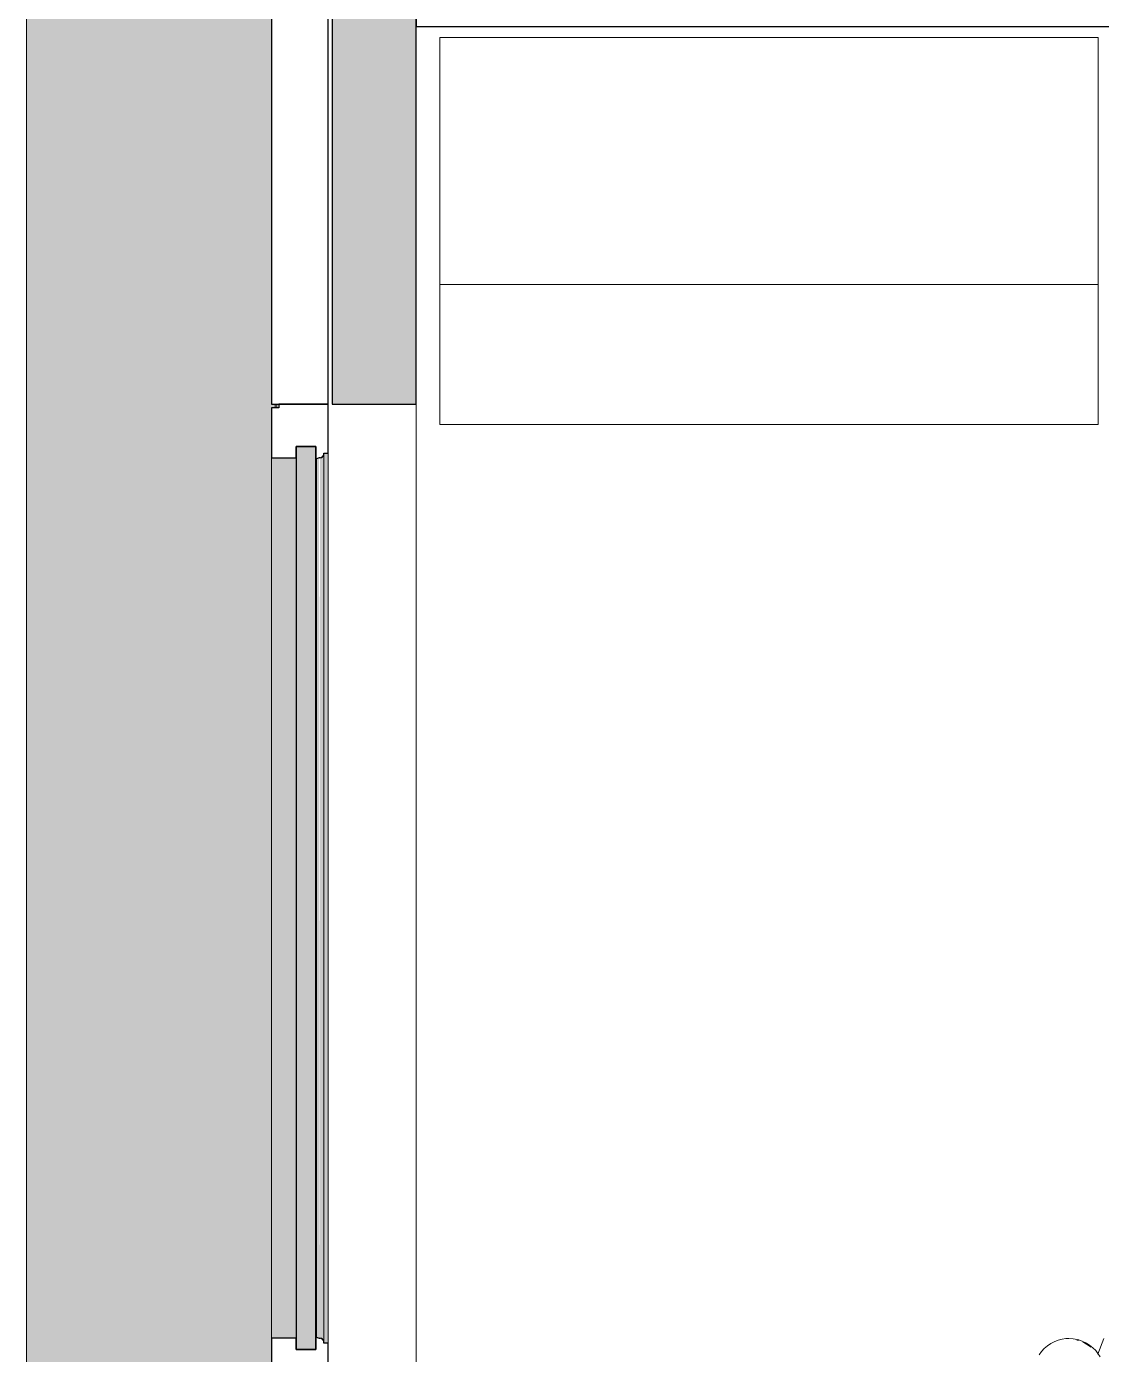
# Model space of a CAD drawing. Header units: millimetres. Extents: x 155927 to 326028, y -36033 to 97293.
# Drawn here: x 156389 to 157695, y 21642 to 23256 of the extents above; entities that cross this region are included whole.
import ezdxf

# ---------------------------------------------------------------- set-up
doc = ezdxf.new("R2010")
doc.units = ezdxf.units.MM
doc.header["$MEASUREMENT"] = 0
for name, color, linetype, lineweight in [('A-GLAZ', 7, 'CONTINUOUS', 9), ('A-WALL-PATT', 7, 'CONTINUOUS', 9), ('G-IMPT', 8, 'CONTINUOUS', 9), ('I-FURN', 8, 'CONTINUOUS', 9), ('I-WALL', 7, 'CONTINUOUS', 9)]:
    doc.layers.add(name, color=color, linetype=linetype, lineweight=lineweight)

msp = doc.modelspace()

# ---------------------------------------------------------------- hatches: boundary and pattern name
at = {"layer": 'A-GLAZ'}
h = msp.add_hatch(color=256, dxfattribs=at)
h.paths.add_polyline_path([(156389.5, 16190.6), (156404.8, 16190.6), (156404.8, 16290.6), (156691.5, 16290.6), (156691.5, 16294.9), (156686.8, 16294.9), (156686.8, 17486.3), (156691.5, 17486.3), (156691.5, 17490.6), (156686.8, 17490.6), (156686.8, 18843.6), (156389.5, 18843.6), (156389.5, 16290.6)], flags=0)
h.paths.add_polyline_path([(156389.5, 18943.6), (156691.5, 18943.6), (156691.5, 18947.9), (156686.8, 18947.9), (156686.8, 20139.3), (156691.5, 20139.3), (156691.5, 20143.6), (156686.8, 20143.6), (156686.8, 21496.6), (156389.5, 21496.6), (156389.5, 18947.9)], flags=0)
h.paths.add_polyline_path([(156389.5, 21596.6), (156691.5, 21596.6), (156691.5, 21600.9), (156686.8, 21600.9), (156686.8, 22792.3), (156691.5, 22792.3), (156691.5, 22796.6), (156686.8, 22796.6), (156686.8, 24149.6), (156389.5, 24149.6), (156389.5, 21600.9)], flags=0)
h.paths.add_polyline_path([(156389.5, 24249.6), (156691.5, 24249.6), (156691.5, 24253.9), (156686.8, 24253.9), (156686.8, 25445.3), (156691.5, 25445.3), (156691.5, 25449.6), (156404.8, 25449.6), (156404.8, 25549.6), (156389.5, 25549.6), (156389.5, 24253.9)], flags=0)
h = msp.add_hatch(color=256, dxfattribs=at)
h.paths.add_polyline_path([(156691.5, 16290.6), (156693.6, 16290.6), (156693.6, 16294.9), (156691.5, 16294.9)], flags=0)
h.paths.add_polyline_path([(156693.6, 17486.3), (156693.6, 17490.6), (156691.5, 17490.6), (156691.5, 17486.3)], flags=0)
h.paths.add_polyline_path([(156691.5, 18943.6), (156693.6, 18943.6), (156693.6, 18947.9), (156691.5, 18947.9)], flags=0)
h.paths.add_polyline_path([(156691.5, 20139.3), (156693.6, 20139.3), (156693.6, 20143.6), (156691.5, 20143.6)], flags=0)
h.paths.add_polyline_path([(156693.6, 21596.6), (156693.6, 21600.9), (156691.5, 21600.9), (156691.5, 21596.6)], flags=0)
h.paths.add_polyline_path([(156693.6, 22792.3), (156693.6, 22796.6), (156691.5, 22796.6), (156691.5, 22792.3)], flags=0)
h.paths.add_polyline_path([(156691.5, 24249.6), (156693.6, 24249.6), (156693.6, 24253.9), (156691.5, 24253.9)], flags=0)
h.paths.add_polyline_path([(156691.5, 25445.3), (156693.6, 25445.3), (156693.6, 25449.6), (156691.5, 25449.6)], flags=0)
h = msp.add_hatch(color=256, dxfattribs=at)
h.paths.add_polyline_path([(156750.7, 16349.8), (156750.2, 16352.7), (156750.2, 16351)], flags=0)
h.paths.add_polyline_path([(156749, 17427), (156750.7, 17429.9), (156749.6, 17428.5), (156749.1, 17427.4)], flags=0)
h.paths.add_polyline_path([(156750.7, 19002.8), (156750.2, 19005.7), (156750.2, 19004)], flags=0)
h.paths.add_polyline_path([(156749, 20080), (156750.7, 20082.9), (156749.6, 20081.5), (156749.1, 20080.4)], flags=0)
h.paths.add_polyline_path([(156750.7, 21655.8), (156750.2, 21658.7), (156750.2, 21657)], flags=0)
h.paths.add_polyline_path([(156749, 22733), (156750.7, 22735.9), (156749.6, 22734.5), (156749.1, 22733.4)], flags=0)
h.paths.add_polyline_path([(156750.7, 24308.8), (156750.2, 24311.7), (156750.2, 24310)], flags=0)
h.paths.add_polyline_path([(156749, 25386), (156750.7, 25388.9), (156749.6, 25387.5), (156749.1, 25386.4)], flags=0)
h = msp.add_hatch(color=256, dxfattribs=at)
h.paths.add_polyline_path([(156389.4, 16190.6), (156389.5, 16190.6), (156389.4, 16376.6)], flags=0)
h.paths.add_polyline_path([(156389.4, 18943.6), (156389.5, 18943.6), (156389.4, 19054.5)], flags=0)
h.paths.add_polyline_path([(156389.4, 21596.6), (156389.5, 21596.6), (156389.4, 21732.4)], flags=0)
h.paths.add_polyline_path([(156389.4, 24249.6), (156389.5, 24249.6), (156389.4, 24410.4)], flags=0)
for points in [[(156740.7, 21647.8), (156740.7, 22745.4), (156716.8, 22745.4), (156716.8, 21647.8)], [(156755.7, 21655.8), (156755.7, 22737.4), (156750.7, 22737.4), (156750.7, 21655.8)], [(156716.8, 21661.8), (156716.8, 22731.4), (156686.8, 22731.4), (156686.8, 21661.8)], [(156745.8, 21661.6), (156744.7, 22731.4), (156741.8, 22730.2), (156741.8, 21663), (156744.7, 21661.8)], [(156750.7, 21657.4), (156750.2, 22734.5), (156747.1, 22731.9), (156745.8, 22731.2), (156745.8, 21661.6), (156749.5, 21659.8), (156750.2, 21658.7)]]:
    msp.add_hatch(color=256, dxfattribs=at).paths.add_polyline_path(points, flags=0)
at = {"layer": 'A-WALL-PATT'}
for points in [[(156862.8, 22898.6), (156862.8, 24147.6), (156760.8, 24147.6), (156760.8, 22898.6)], [(156862.8, 22796.6), (156862.8, 22898.6), (156760.8, 22898.6), (156760.8, 22796.6)]]:
    msp.add_hatch(color=256, dxfattribs=at).paths.add_polyline_path(points, flags=0)

# ---------------------------------------------------------------- linework, layer by layer
at = {"layer": 'A-GLAZ'}
for p, q in [((156389.4, 24149.6), (156389.4, 21596.6)), ((156389.5, 24149.6), (156389.5, 21596.6)), ((156691.5, 22796.6), (156691.5, 22792.3)), ((156693.6, 22796.6), (156693.6, 22792.3)), ((156750.7, 22737.4), (156750.7, 22735.9)), ((156755.7, 21655.8), (156755.7, 22737.4)), ((156686.8, 22731.4), (156686.8, 21661.8)), ((156741.8, 22730.2), (156741.8, 21663)), ((156750.7, 22735.9), (156750.7, 21657.4)), ((156750.7, 21657.4), (156750.7, 21655.8))]:
    msp.add_line(p, q, dxfattribs=at)
at = {"layer": 'A-GLAZ', "lineweight": 30}
for p, q in [((156686.8, 24149.6), (156686.8, 22796.6)), ((156755.7, 22796.6), (156755.7, 24149.6)), ((156686.8, 22796.6), (156755.7, 22796.6)), ((156695.8, 22792.3), (156686.8, 22792.3)), ((156686.8, 22792.3), (156686.8, 22731.4)), ((156755.7, 22796.6), (156695.8, 22796.6)), ((156695.8, 22796.6), (156695.8, 22792.3)), ((156755.7, 22737.4), (156755.7, 22796.6)), ((156740.7, 22745.4), (156716.8, 22745.4)), ((156716.8, 22745.4), (156716.8, 21647.8)), ((156716.8, 22731.4), (156716.8, 22745.4)), ((156716.8, 22745.4), (156740.7, 22745.4)), ((156740.7, 21647.8), (156740.7, 22745.4)), ((156740.7, 22745.4), (156740.7, 22730.2)), ((156750.7, 22737.4), (156755.7, 22737.4)), ((156750.7, 22735.9), (156750.7, 22737.4)), ((156686.8, 22731.4), (156716.8, 22731.4)), ((156740.7, 22730.2), (156741.8, 22730.2)), ((156716.8, 21661.8), (156686.8, 21661.8)), ((156686.8, 21661.8), (156686.8, 21600.9)), ((156716.8, 21647.8), (156716.8, 21661.8)), ((156741.8, 21663), (156740.7, 21663)), ((156740.7, 21663), (156740.7, 21647.8)), ((156750.7, 21655.8), (156750.7, 21657.4)), ((156755.7, 21655.8), (156750.7, 21655.8)), ((156755.7, 21596.6), (156755.7, 21655.8)), ((156716.8, 21647.8), (156740.7, 21647.8)), ((156740.7, 21647.8), (156716.8, 21647.8))]:
    msp.add_line(p, q, dxfattribs=at)
for centre, radius, start, end in [((156746.2, 22724.2), 7.4, 93.4261, 126.5739), ((156745.5, 22737), 5.36, 273.4261, 348.0476), ((156746.2, 21669), 7.4, 233.4261, 266.5739), ((156745.5, 21656.3), 5.36, 11.9524, 86.5739)]:
    msp.add_arc(centre, radius, start, end, dxfattribs=at)
at = {"layer": 'A-GLAZ'}
for points in [[(156741.8, 22730.2), (156742.2, 22730.5), (156742.6, 22730.7), (156743, 22730.9)], [(156743, 21662.3), (156742.6, 21662.5), (156742.2, 21662.8), (156741.8, 21663)]]:
    msp.add_open_spline(points, degree=3, dxfattribs=at)
for points, knots in [([(156745.8, 22731.6), (156746.2, 22731.7), (156746.9, 22731.8), (156747.8, 22732.1), (156748.2, 22732.4), (156748.4, 22732.5)], [-1, -1, -1, -1, -0.8, -0.7, -0.6, -0.6, -0.6, -0.6]), ([(156749.5, 22733.4), (156749.6, 22733.6), (156749.9, 22733.9), (156750.4, 22734.7), (156750.6, 22735.4), (156750.7, 22735.9)], [-0.4, -0.4, -0.4, -0.4, -0.3, -0.2, 0, 0, 0, 0]), ([(156748.4, 21660.7), (156748.2, 21660.9), (156747.8, 21661.1), (156746.9, 21661.4), (156746.2, 21661.6), (156745.8, 21661.6)], [0.6, 0.6, 0.6, 0.6, 0.7, 0.8, 1, 1, 1, 1]), ([(156750.7, 21657.4), (156750.6, 21657.8), (156750.4, 21658.5), (156749.9, 21659.3), (156749.6, 21659.7), (156749.5, 21659.8)], [0, 0, 0, 0, 0.2, 0.3, 0.4, 0.4, 0.4, 0.4])]:
    msp.add_open_spline(points, degree=3, knots=knots, dxfattribs=at)
at = {"layer": 'G-IMPT'}
for p, q in [((157633.6, 21655.3), (157629.5, 21652.4)), ((157633.6, 21655.3), (157637.8, 21657.5)), ((157637.8, 21657.5), (157642.5, 21659.3)), ((157647.4, 21660.5), (157642.5, 21659.3)), ((157647.4, 21660.5), (157651.9, 21661.2)), ((157655.7, 21661.4), (157651.9, 21661.2)), ((157655.7, 21661.4), (157660.8, 21661.1)), ((157660.8, 21661.1), (157665.7, 21660.2)), ((157667.4, 21658.8), (157665.4, 21659.4)), ((157665.7, 21660.2), (157667.8, 21659.6)), ((157672.6, 21657.9), (157667.8, 21659.6)), ((157672.5, 21657.3), (157676.2, 21655.1)), ((157672.5, 21657.3), (157682.5, 21650.9)), ((157672.6, 21657.9), (157677.1, 21655.7)), ((157676.2, 21655.1), (157682.5, 21650.9)), ((157677.1, 21655.7), (157680.7, 21653.4)), ((157690.9, 21642.4), (157697.9, 21661.4)), ((157622.5, 21645.7), (157619.5, 21641.6)), ((157622.5, 21645.7), (157625.6, 21649.1)), ((157629.5, 21652.4), (157625.6, 21649.1)), ((157684.7, 21650.2), (157680.7, 21653.4)), ((157684.7, 21650.2), (157688.2, 21646.6)), ((157688.2, 21646.6), (157690.8, 21643.3)), ((157693.6, 21639), (157690.8, 21643.3))]:
    msp.add_line(p, q, dxfattribs=at)
at = {"layer": 'I-FURN'}
for p, q in [((156891.3, 23242.2), (156891.3, 22942.2)), ((157691.3, 23242.2), (156891.3, 23242.2)), ((157691.3, 22942.2), (157691.3, 23242.2)), ((156891.3, 22942.2), (157691.3, 22942.2)), ((156891.3, 22942.2), (156891.3, 22772.2)), ((157691.3, 22772.2), (157691.3, 22942.2)), ((156891.3, 22772.2), (157691.3, 22772.2))]:
    msp.add_line(p, q, dxfattribs=at)
at = {"layer": 'I-WALL', "lineweight": 30}
for p, q in [((156760.8, 24147.6), (156760.8, 22898.6)), ((156862.8, 22898.6), (156862.8, 24147.6)), ((156862.8, 23357.6), (156862.8, 23255.6)), ((156862.8, 23255.6), (161148.8, 23255.6)), ((156760.8, 22898.6), (156760.8, 22796.6)), ((156862.8, 22796.6), (156862.8, 22898.6)), ((156760.8, 22796.6), (156862.8, 22796.6))]:
    msp.add_line(p, q, dxfattribs=at)
at = {"layer": 'I-WALL'}
msp.add_line((156862.8, 22796.6), (156862.8, 21596.6), dxfattribs=at)

doc.saveas('drawing.dxf')
